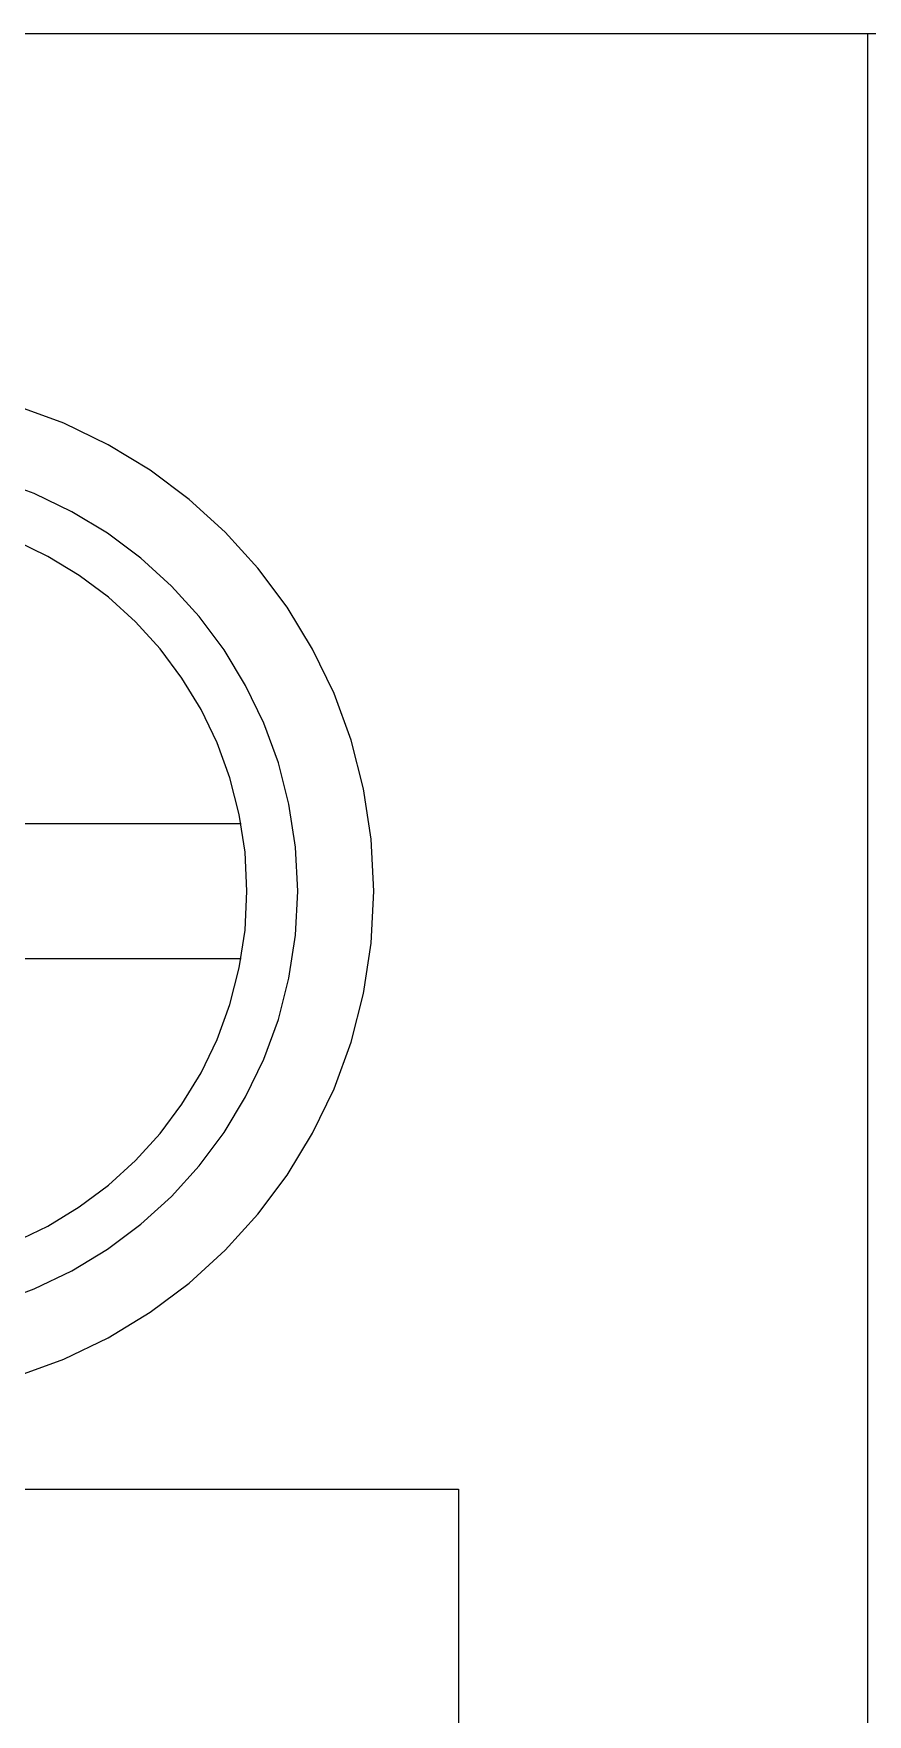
# Model space of a CAD drawing. Header units: millimetres. Extents: x -208796 to -83323, y 30910 to 103951.
# Drawn here: x -100267.62 to -100260.13, y 36562.46 to 36577.55 of the extents above; entities that cross this region are included whole.
import ezdxf

# ---------------------------------------------------------------- set-up
doc = ezdxf.new("R2010")
doc.units = ezdxf.units.MM
doc.header["$LTSCALE"] = 3

# ---------------------------------------------------------------- blocks, each defined once
blk = doc.blocks.new('*U99')
for p, q in [((-26.958, 79.4816), (-8.986, 79.4816)), ((-8.986, 79.4816), (-8.986, 0)), ((-8.986, 79.4816), (8.986, 79.4816)), ((-16.1986, 75.9849), (-16.6173, 76.1382)), ((1.7734, 75.9849), (1.3547, 76.1382)), ((-15.8004, 75.7931), (-16.1986, 75.9849)), ((2.1716, 75.7931), (1.7734, 75.9849)), ((-15.4247, 75.5649), (-15.8004, 75.7931)), ((2.5473, 75.5649), (2.1716, 75.7931)), ((-15.074, 75.3026), (-15.4247, 75.5649)), ((2.898, 75.3026), (2.5473, 75.5649)), ((-16.4646, 75.3551), (-16.8205, 75.4854)), ((1.5074, 75.3551), (1.1515, 75.4854)), ((-16.1262, 75.1921), (-16.4646, 75.3551)), ((-14.7503, 75.0084), (-15.074, 75.3026)), ((1.8458, 75.1921), (1.5074, 75.3551)), ((3.2217, 75.0084), (2.898, 75.3026)), ((-15.8069, 74.998), (-16.1262, 75.1921)), ((2.1651, 74.998), (1.8458, 75.1921)), ((-15.5087, 74.7751), (-15.8069, 74.998)), ((-14.4564, 74.6849), (-14.7503, 75.0084)), ((2.4633, 74.7751), (2.1651, 74.998)), ((3.5156, 74.6849), (3.2217, 75.0084)), ((-16.3434, 74.7914), (-16.642, 74.9352)), ((1.6286, 74.7914), (1.33, 74.9352)), ((-16.0615, 74.6202), (-16.3434, 74.7914)), ((-15.2336, 74.5251), (-15.5087, 74.7751)), ((-14.194, 74.3341), (-14.4564, 74.6849)), ((1.9105, 74.6202), (1.6286, 74.7914)), ((2.7384, 74.5251), (2.4633, 74.7751)), ((3.778, 74.3341), (3.5156, 74.6849)), ((-15.7984, 74.4236), (-16.0615, 74.6202)), ((-14.9837, 74.2502), (-15.2336, 74.5251)), ((2.1736, 74.4236), (1.9105, 74.6202)), ((2.9883, 74.2502), (2.7384, 74.5251)), ((-15.5557, 74.2029), (-15.7984, 74.4236)), ((2.4163, 74.2029), (2.1736, 74.4236)), ((-15.3352, 73.9604), (-15.5557, 74.2029)), ((-14.7607, 73.952), (-14.9837, 74.2502)), ((-13.9658, 73.9585), (-14.194, 74.3341)), ((2.6368, 73.9604), (2.4163, 74.2029)), ((3.2113, 73.952), (2.9883, 74.2502)), ((4.0062, 73.9585), (3.778, 74.3341)), ((-15.1385, 73.6973), (-15.3352, 73.9604)), ((-14.5668, 73.6328), (-14.7607, 73.952)), ((-13.7738, 73.5601), (-13.9658, 73.9585)), ((2.8335, 73.6973), (2.6368, 73.9604)), ((3.4052, 73.6328), (3.2113, 73.952)), ((4.1982, 73.5601), (4.0062, 73.9585)), ((-14.9674, 73.4156), (-15.1385, 73.6973)), ((-14.4036, 73.2941), (-14.5668, 73.6328)), ((3.0046, 73.4156), (2.8335, 73.6973)), ((3.5684, 73.2941), (3.4052, 73.6328)), ((-13.6207, 73.1416), (-13.7738, 73.5601)), ((4.3513, 73.1416), (4.1982, 73.5601)), ((-14.8234, 73.1168), (-14.9674, 73.4156)), ((3.1486, 73.1168), (3.0046, 73.4156)), ((-14.2734, 72.9383), (-14.4036, 73.2941)), ((3.6986, 72.9383), (3.5684, 73.2941)), ((-14.7087, 72.8029), (-14.8234, 73.1168)), ((-13.5083, 72.7049), (-13.6207, 73.1416)), ((3.2633, 72.8029), (3.1486, 73.1168)), ((4.4637, 72.7049), (4.3513, 73.1416)), ((-14.1779, 72.5671), (-14.2734, 72.9383)), ((3.7941, 72.5671), (3.6986, 72.9383)), ((-14.6244, 72.4754), (-14.7087, 72.8029)), ((-13.4393, 72.2525), (-13.5083, 72.7049)), ((3.3476, 72.4754), (3.2633, 72.8029)), ((4.5327, 72.2525), (4.4637, 72.7049)), ((-14.1193, 72.1826), (-14.1779, 72.5671)), ((3.8527, 72.1826), (3.7941, 72.5671)), ((-14.5725, 72.1361), (-14.6244, 72.4754)), ((3.3995, 72.1361), (3.3476, 72.4754)), ((-14.6085, 72.3902), (-17.1864, 72.3902)), ((-13.4157, 71.7865), (-13.4393, 72.2525)), ((3.3635, 72.3902), (0.7856, 72.3902)), ((4.5563, 71.7865), (4.5327, 72.2525)), ((-14.5548, 71.7865), (-14.5725, 72.1361)), ((-14.0992, 71.7865), (-14.1193, 72.1826)), ((3.4172, 71.7865), (3.3995, 72.1361)), ((3.8728, 71.7865), (3.8527, 72.1826)), ((-14.5725, 71.4372), (-14.5548, 71.7865)), ((-14.5548, 71.7865), (-14.5548, 71.7865)), ((-14.1193, 71.3907), (-14.0992, 71.7865)), ((-14.0992, 71.7865), (-14.0992, 71.7865)), ((-13.4393, 71.3208), (-13.4157, 71.7865)), ((-13.4157, 71.7865), (-13.4157, 71.7865)), ((3.3995, 71.4372), (3.4172, 71.7865)), ((3.4172, 71.7865), (3.4172, 71.7865)), ((3.8527, 71.3907), (3.8728, 71.7865)), ((3.8728, 71.7865), (3.8728, 71.7865)), ((4.5327, 71.3208), (4.5563, 71.7865)), ((4.5563, 71.7865), (4.5563, 71.7865)), ((-14.6244, 71.0979), (-14.5725, 71.4372)), ((-14.1779, 71.0061), (-14.1193, 71.3907)), ((3.3476, 71.0979), (3.3995, 71.4372)), ((3.7941, 71.0061), (3.8527, 71.3907)), ((-13.5083, 70.8683), (-13.4393, 71.3208)), ((4.4637, 70.8683), (4.5327, 71.3208)), ((-17.1864, 71.1829), (-14.6085, 71.1829)), ((-14.7087, 70.7705), (-14.6244, 71.0979)), ((0.7856, 71.1829), (3.3635, 71.1829)), ((3.2633, 70.7705), (3.3476, 71.0979)), ((-14.2734, 70.635), (-14.1779, 71.0061)), ((3.6986, 70.635), (3.7941, 71.0061)), ((-14.8234, 70.4565), (-14.7087, 70.7705)), ((-13.6207, 70.4318), (-13.5083, 70.8683)), ((3.1486, 70.4565), (3.2633, 70.7705)), ((4.3513, 70.4318), (4.4637, 70.8683)), ((-14.4036, 70.2791), (-14.2734, 70.635)), ((3.5684, 70.2791), (3.6986, 70.635)), ((-14.9674, 70.1579), (-14.8234, 70.4565)), ((-13.7738, 70.0131), (-13.6207, 70.4318)), ((3.0046, 70.1579), (3.1486, 70.4565)), ((4.1982, 70.0131), (4.3513, 70.4318)), ((-15.1385, 69.8761), (-14.9674, 70.1579)), ((-14.5668, 69.9407), (-14.4036, 70.2791)), ((2.8335, 69.8761), (3.0046, 70.1579)), ((3.4052, 69.9407), (3.5684, 70.2791)), ((-13.9658, 69.6149), (-13.7738, 70.0131)), ((4.0062, 69.6149), (4.1982, 70.0131)), ((-15.3352, 69.613), (-15.1385, 69.8761)), ((-14.7607, 69.6214), (-14.5668, 69.9407)), ((2.6368, 69.613), (2.8335, 69.8761)), ((3.2113, 69.6214), (3.4052, 69.9407)), ((-15.5557, 69.3703), (-15.3352, 69.613)), ((-14.9837, 69.3232), (-14.7607, 69.6214)), ((-14.194, 69.2392), (-13.9658, 69.6149)), ((2.4163, 69.3703), (2.6368, 69.613)), ((2.9883, 69.3232), (3.2113, 69.6214)), ((3.778, 69.2392), (4.0062, 69.6149)), ((-15.7984, 69.1498), (-15.5557, 69.3703)), ((-15.2336, 69.0481), (-14.9837, 69.3232)), ((-14.4564, 68.8885), (-14.194, 69.2392)), ((2.1736, 69.1498), (2.4163, 69.3703)), ((2.7384, 69.0481), (2.9883, 69.3232)), ((3.5156, 68.8885), (3.778, 69.2392)), ((-16.0615, 68.9531), (-15.7984, 69.1498)), ((1.9105, 68.9531), (2.1736, 69.1498)), ((-16.3434, 68.782), (-16.0615, 68.9531)), ((-15.5087, 68.7982), (-15.2336, 69.0481)), ((1.6286, 68.782), (1.9105, 68.9531)), ((2.4633, 68.7982), (2.7384, 69.0481)), ((-16.642, 68.638), (-16.3434, 68.782)), ((-15.8069, 68.5752), (-15.5087, 68.7982)), ((-14.7503, 68.5648), (-14.4564, 68.8885)), ((1.33, 68.638), (1.6286, 68.782)), ((2.1651, 68.5752), (2.4633, 68.7982)), ((3.2217, 68.5648), (3.5156, 68.8885)), ((-16.1262, 68.3813), (-15.8069, 68.5752)), ((-15.074, 68.2709), (-14.7503, 68.5648)), ((1.8458, 68.3813), (2.1651, 68.5752)), ((2.898, 68.2709), (3.2217, 68.5648)), ((-16.4646, 68.2181), (-16.1262, 68.3813)), ((1.5074, 68.2181), (1.8458, 68.3813)), ((-16.8205, 68.0879), (-16.4646, 68.2181)), ((-15.4247, 68.0086), (-15.074, 68.2709)), ((1.1515, 68.0879), (1.5074, 68.2181)), ((2.5473, 68.0086), (2.898, 68.2709)), ((-15.8004, 67.7804), (-15.4247, 68.0086)), ((2.1716, 67.7804), (2.5473, 68.0086)), ((-16.1986, 67.5884), (-15.8004, 67.7804)), ((1.7734, 67.5884), (2.1716, 67.7804)), ((-16.6173, 67.4353), (-16.1986, 67.5884)), ((1.3547, 67.4353), (1.7734, 67.5884)), ((-23.2876, 66.4202), (-12.6563, 66.4202)), ((-12.6563, 66.4202), (-12.6563, 63.1802)), ((-5.3156, 66.4202), (5.3157, 66.4202)), ((5.3157, 66.4202), (5.3157, 63.1802))]:
    blk.add_line(p, q)

msp = doc.modelspace()

# ---------------------------------------------------------------- block references
for p in [(-100269.12, 36498.064), (-100251.148, 36498.064)]:
    msp.add_blockref('*U99', p)

doc.saveas('drawing.dxf')
